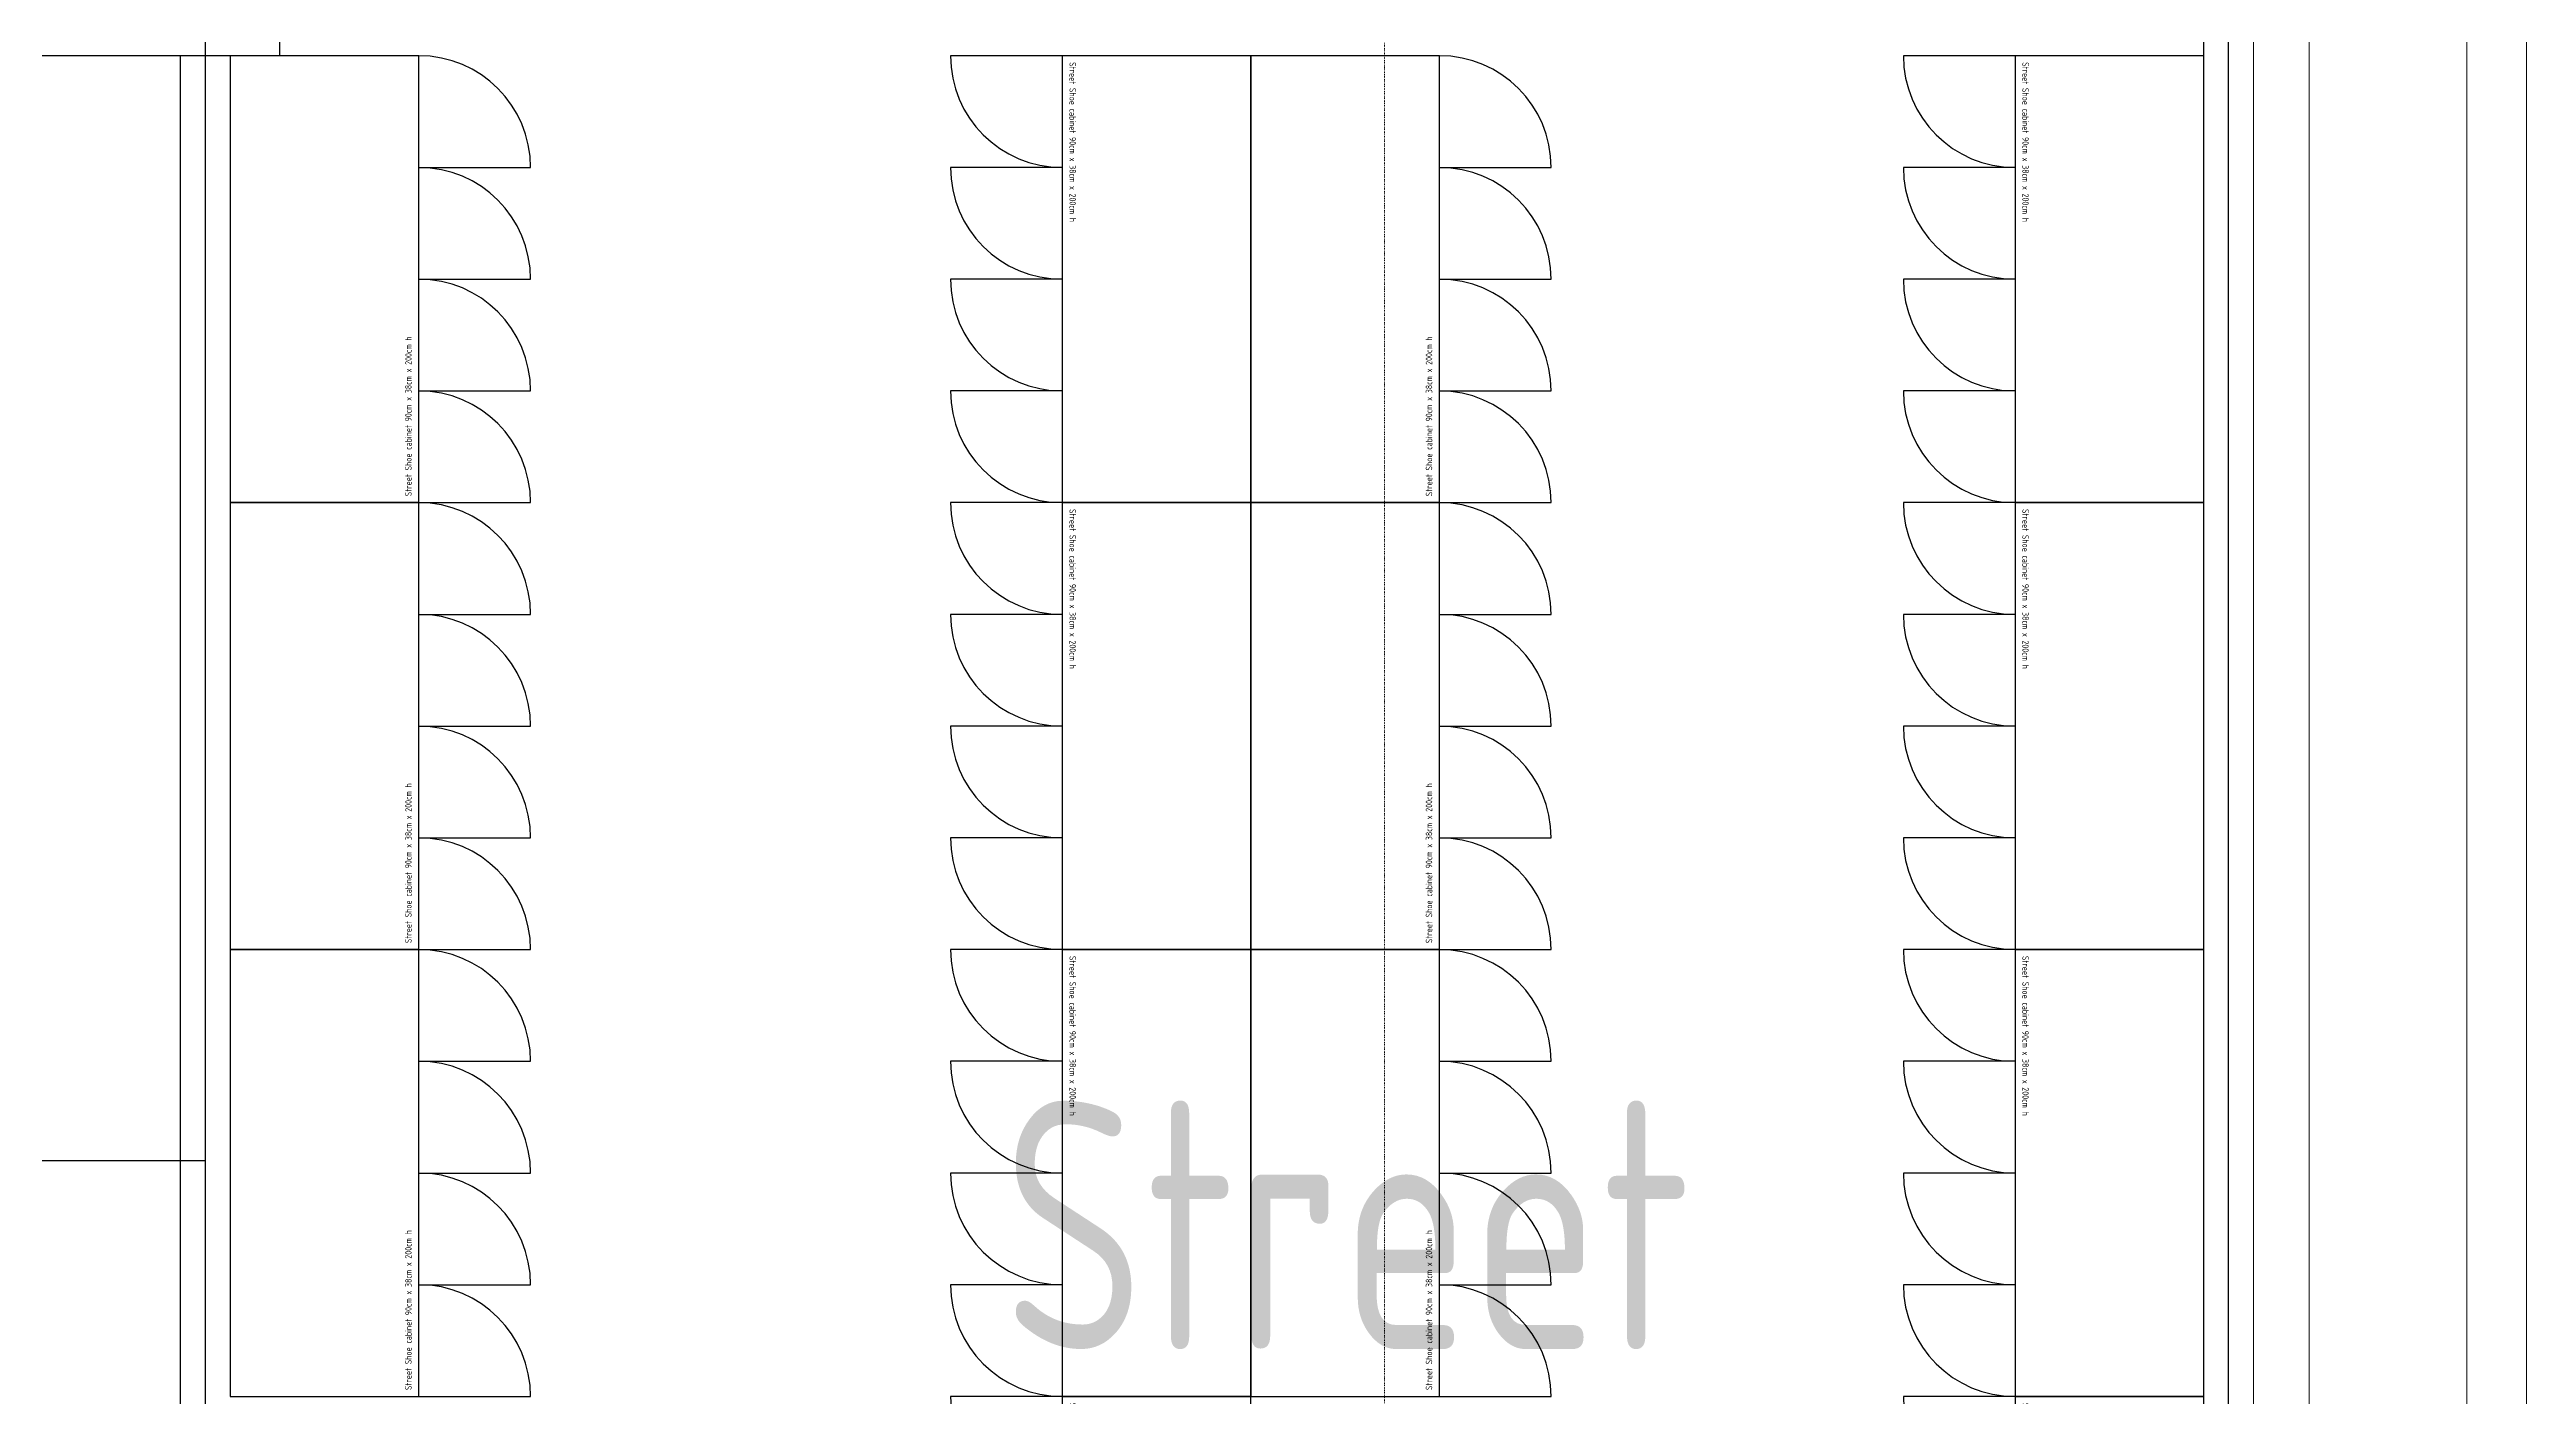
# Model space of a CAD drawing. Extents: x -32000 to 290600, y -106160 to 131250.
# Drawn here: x 258911 to 263900, y 10325 to 13038 of the extents above; entities that cross this region are included whole.
import ezdxf
from ezdxf.enums import TextEntityAlignment as Align

# ---------------------------------------------------------------- set-up
doc = ezdxf.new("R2010")
doc.units = 0
doc.header["$LTSCALE"] = 5
doc.linetypes.add('H12PL3$0$JJP_三點線', pattern=[0.9, 0.3, -0.15, 0, -0.15, 0, -0.15, 0, -0.15])
doc.linetypes.add('H12PL3$0$JJP_虛線(退縮線、投影線、地下室範圍、非屬本工程、圖面分區)', pattern=[0.45, 0.3, -0.15])
for name, color, linetype in [('H12PL3$0$A-WALL-EX', 252, 'Continuous'), ('H12PL3$0$A-WALL-IN', 252, 'Continuous'), ('H12PL3$0$S-GRID', 252, 'Continuous'), ('XFDP30$0$A-C1-PVC', 9, 'XFDP30$0$ZIGZAG'), ('XFDP30$0$A-CR-TXT', 9, 'Continuous'), ('XFDP30$0$A-W-P1S (50K)', 9, 'Continuous'), ('XFDP30$0$A-W-P2D (50K)', 9, 'Continuous'), ('XFDP30$0$B-Eq pattern (Belong to quotation) (50K)', 9, 'Continuous')]:
    doc.layers.add(name, color=color, linetype=linetype)
doc.styles.add('XFDP30$0$AA-TXT', font='isocp.shx', dxfattribs={"width": 0.8, "bigfont": 'china.shx'})
doc.linetypes.add('XFDP30$0$ZIGZAG', pattern='A,0.0001,-0.2,[131,ltypeshp.shx,S=0.2,R=0,X=-0.2,Y=0],-0.4,[131,ltypeshp.shx,S=0.2,R=180,X=0.2,Y=0],-0.2', length=0.8001)

# ---------------------------------------------------------------- blocks, each defined once
blk = doc.blocks.new('XFDP30$0$~street shoe cabinet_900x380')
for p, q in [((900, 380), (0, 380)), ((0, 380), (0, 0)), ((900, 0), (900, 380)), ((0, 0), (900, 0)), ((675, 0), (675, -225)), ((0, 0), (0, -225)), ((225, 0), (225, -225)), ((450, 0), (450, -225))]:
    blk.add_line(p, q)
for centre in [(0, 0), (225, 0), (450, 0), (675, 0)]:
    blk.add_arc(centre, 225, 270, 0)
at = {"color": 1, "style": 'XFDP30$0$AA-TXT', "width": 0.8}
blk.add_text('Street Shoe cabinet 90cm x 38cm x 200cm h', height=13, dxfattribs=at).set_placement((12.8, 14.7))
blk = doc.blocks.new('XFDP30')
at = {"layer": 'XFDP30$0$A-C1-PVC', "ltscale": 0.25}
for p, q in [((259225, 10800), (259225, 13125)), ((246916, 10800), (259225, 10800))]:
    blk.add_line(p, q, dxfattribs=at)
at = {"layer": 'XFDP30$0$A-W-P1S (50K)'}
for p, q in [((263300, -2050), (263300, 19850)), ((259375, 13025), (259375, 19800)), ((263250, -2000), (263250, 19800)), ((259375, 13025), (252425, 13025))]:
    blk.add_line(p, q, dxfattribs=at)
at = {"layer": 'XFDP30$0$A-W-P2D (50K)'}
for p, q in [((259175, 2375), (259175, 13025)), ((259225, 2425), (259225, 13025))]:
    blk.add_line(p, q, dxfattribs=at)
at = {"layer": 'XFDP30$0$B-Eq pattern (Belong to quotation) (50K)'}
for p, rotation in [((259655, 12125), 90), ((260950.7, 13025), 270), ((261710.7, 12125), 90), ((262870, 13025), 270), ((259655, 11225), 90), ((260950.7, 12125), 270), ((261710.7, 11225), 90), ((262870, 12125), 270), ((259655, 10325), 90), ((260950.7, 11225), 270), ((261710.7, 10325), 90), ((262870, 11225), 270), ((260950.7, 10325), 270), ((262870, 10325), 270)]:
    blk.add_blockref('XFDP30$0$~street shoe cabinet_900x380', p, dxfattribs=dict(at, rotation=rotation))
at = {"layer": 'XFDP30$0$A-CR-TXT', "style": 'XFDP30$0$AA-TXT', "width": 0.8}
blk.add_text('Street', height=500, dxfattribs=at).set_placement((261524.3, 10420.5), align=Align.CENTER)
blk = doc.blocks.new('H12PL3')
at = {"layer": 'H12PL3$0$A-WALL-EX', "linetype": 'H12PL3$0$JJP_虛線(退縮線、投影線、地下室範圍、非屬本工程、圖面分區)', "lineweight": 0}
blk.add_line((263900, -2530), (263900, 30380), dxfattribs=at)
at = {"layer": 'H12PL3$0$A-WALL-EX', "linetype": 'H12PL3$0$JJP_虛線(退縮線、投影線、地下室範圍、非屬本工程、圖面分區)', "lineweight": 0, "flags": 128}
for points in [[(263900.03, -2650.03), (263900.03, 30500)], [(263780, 30380), (263780, -2530)], [(263780, 30380), (263780, -2530)], [(263900, -2650), (263900, 30380)]]:
    blk.add_lwpolyline(points, dxfattribs=at)
at = {"layer": 'H12PL3$0$A-WALL-EX', "lineweight": 0, "flags": 128}
for points in [[(263780, 21050), (263780, -2530)], [(263900, -2650), (263900, 21050)]]:
    blk.add_lwpolyline(points, dxfattribs=at)
at = {"layer": 'H12PL3$0$A-WALL-IN', "lineweight": 0, "flags": 128}
for points in [[(263350, 26150), (263350, -2100)], [(263462.5, -2100), (263462.5, 26150)]]:
    blk.add_lwpolyline(points, dxfattribs=at)
at = {"layer": 'H12PL3$0$S-GRID', "linetype": 'H12PL3$0$JJP_三點線', "lineweight": 0}
blk.add_line((261600, 128250), (261600, -28000), dxfattribs=at)
blk.add_blockref('XFDP30', (0, 0))

msp = doc.modelspace()

# ---------------------------------------------------------------- block references
msp.add_blockref('H12PL3', (0, 0))

doc.saveas('drawing.dxf')
